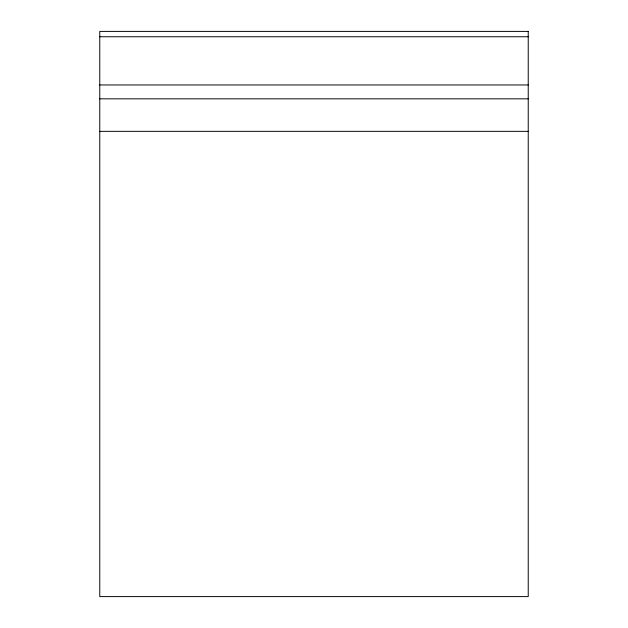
<?xml version="1.0" encoding="UTF-8"?>
<svg xmlns="http://www.w3.org/2000/svg" width="628" height="628" viewBox="0 0 628 628"><rect width="100%" height="100%" fill="white"/><g stroke="black" fill="none" stroke-linecap="round" stroke-linejoin="round"><path stroke-width="0.94" d="M99.766 36.754L528.234 36.754M99.766 84.961L528.234 84.961M99.766 98.832L528.234 98.832M99.766 131.346L528.234 131.346M528.234 31.4L99.766 31.4L99.766 596.6L528.234 596.6L528.234 31.4"/></g></svg>
